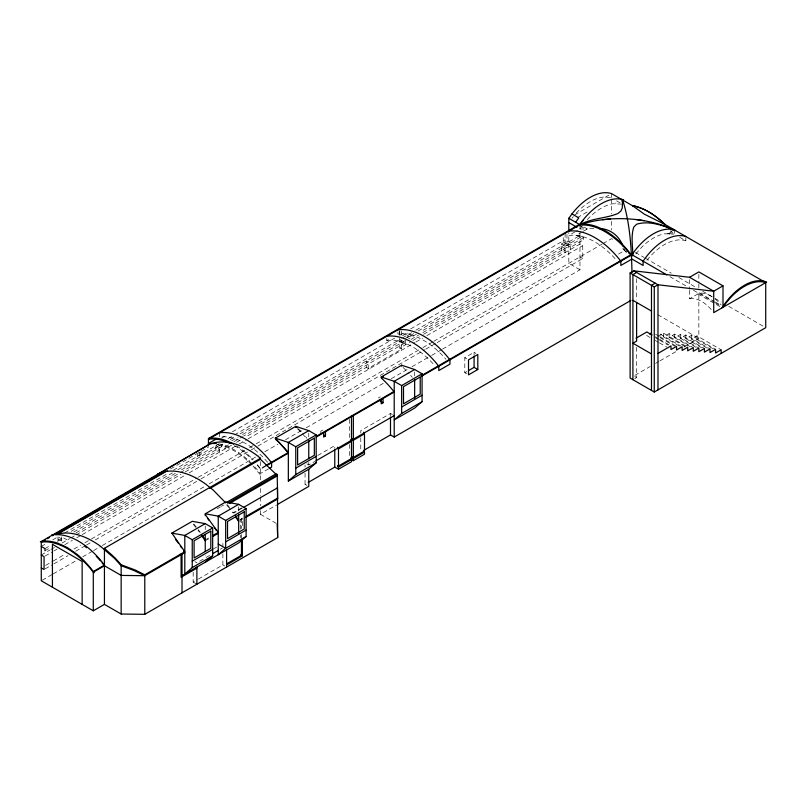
<?xml version="1.0" encoding="UTF-8"?>
<svg xmlns="http://www.w3.org/2000/svg" width="807" height="807" viewBox="0 0 807 807"><rect width="100%" height="100%" fill="white"/><g stroke="black" fill="none" stroke-linecap="round" stroke-linejoin="round"><path stroke-width="0.61" stroke-dasharray="4.04 3.03" d="M615.882 202.92L615.63 203.475M582.472 225.526L579.971 229.017L575.916 231.357M571.961 218.213L573.333 216.558M635.805 253.852L642.029 246.861A48.682 28.104 -60 0 1 664.645 233.808L673.653 234.131M574.695 214.894L611.545 193.619L611.545 197.917M577.368 217.648L588.051 211.484M386.785 338.405L386.785 340.544L390.83 338.204M574.897 231.942L568.824 235.452L572.809 235.17L581.302 236.259A69.614 40.189 60 0 1 612.674 256.061L616.851 260.6M221.522 438.1L226.969 434.963M232.416 431.816L394.663 338.143M399.788 335.187L405.235 332.04M410.682 328.893L565.102 239.74M170.59 468.917L208.781 446.866M199.168 453.151L201.024 452.081L201.024 456.369L199.168 455.299M402.572 335.722L407.212 333.039L410.934 335.187L410.934 339.475L418.53 335.087M561.39 244.027L565.102 246.175L565.102 252.611L561.39 250.463L561.39 244.027L566.968 240.809L570.68 242.957L570.68 249.393L566.968 247.245L420.699 331.687M582.281 231.851L576.158 235.392L581.302 236.259M583.31 231.266L587.304 228.956L595.031 228.341M41.278 546.46L46.503 543.444M52.768 539.822L57.993 536.806L61.715 538.955M64.661 532.963L167.957 473.326M173.394 470.178L218.677 444.042M227.998 438.655L233.445 435.508M234.534 434.882L399.788 339.475L405.356 342.693L243.623 436.062M402.572 337.871L411.56 332.676M415.898 330.174L579.971 235.452L583.683 237.591L583.683 239.74L570.68 247.245L566.968 245.096M71.187 531.339L172.365 472.922M177.812 469.775L222.389 444.042M230.177 439.543L235.624 436.395M239.982 433.884L401.644 340.544L401.644 349.128L368.204 368.436L368.204 362L366.348 360.921L366.348 367.356L246.357 436.637M405.356 338.405L413.729 333.573M418.076 331.062L579.971 237.591L583.683 239.74M44.99 548.599L50.216 545.582M57.529 541.366L63.571 537.876L67.284 540.024L67.284 537.876M73.81 531.964L176.087 472.922M181.525 469.775L221.461 446.725L225.173 448.863L225.173 442.428M231.69 440.814L238.196 437.051M242.544 434.549L406.284 340.009M416.362 334.199L410.934 337.336L407.212 335.187M583.683 237.591L570.68 245.096L565.102 241.888M44.99 550.747L50.216 547.731M75.989 532.852L179.346 473.174M180.435 472.549L219.605 449.933L215.893 447.794M228.431 444.839L225.173 446.725L221.461 444.576L221.461 446.725M233.859 441.711L242.544 436.698M422.878 332.585L565.102 250.463L561.39 248.314M41.278 555.034L50.004 550.001M51.093 549.365L54.372 547.479M62.008 543.071L69.644 538.662M70.734 538.037L75.091 535.515M76.181 534.88L180.909 474.425M185.267 471.903L232.174 444.828M236.542 442.307L241.989 439.159M405.356 340.544L405.356 344.841L399.788 341.623L399.788 348.059L410.006 342.158M412.811 340.534L419.327 336.771M423.665 334.269L579.971 244.027L582.755 245.641L582.755 258.502L436.627 342.874M45.152 556.013L52.788 551.605M53.887 550.979L57.156 549.093M64.792 544.685L72.428 540.276M76.786 537.755L81.154 535.233M82.243 534.607L184.783 475.404M189.151 472.882L238.236 444.546M239.326 443.911L246.962 439.502M248.052 438.877L414.909 342.541M415.998 341.916L422.535 338.133M426.903 335.621L582.755 245.641M45.636 565.384L52.183 561.611M53.272 560.986L65.266 554.056M73.992 549.022L80.539 545.239M84.896 542.728L90.354 539.58M91.443 538.945L197.211 477.875M198.31 477.25L245.197 450.175M249.555 447.663L255.012 444.506M256.101 443.88L421.849 348.19M422.939 347.555L432.754 341.886M433.843 341.26L601.931 244.218M603 243.603L611.545 238.67L614.803 240.547M45.152 568.885L52.788 564.476M53.877 563.851L68.05 555.66M75.687 551.262L85.502 545.593M86.591 544.967L90.959 542.445M95.317 539.923L200.005 479.489M201.094 478.854L250.16 450.528M251.249 449.892L256.707 446.745M257.796 446.12L424.633 349.794M425.723 349.169L435.538 343.5M42.367 580.142L52.183 574.483M53.272 573.848L76.171 560.633M82.718 556.85L92.533 551.191M93.622 550.556L101.258 546.147M102.348 545.522L204.847 486.339M209.215 483.827L258.28 455.491M264.827 451.718L277.911 444.163M285.547 439.754L301.899 430.313M306.257 427.791L383.688 383.093M391.314 378.685L407.676 369.243M412.034 366.721L430.575 356.018M431.664 355.393L441.479 349.724M442.569 349.098L579.971 269.77L579.971 233.304M618.566 254.034L624.648 250.523L626.736 251.734M322.699 430.101L320.843 431.17L320.843 434.388M378.422 397.922L380.279 396.852M265.826 465.488L260.469 468.585L257.332 464.55M673.885 229.894L667.641 233.505L669.749 234.02L673.674 231.75M265.533 466.315L260.469 469.24A69.614 40.189 60 0 0 256.485 464.368M268.58 468.847L260.469 473.527L252.924 464.782M466.658 373.792L464.802 372.723L464.802 357.703L474.082 352.346L475.948 353.416M217.113 508.824L220.341 506.967M221.411 506.342L223.569 505.101M317.787 455.451L334.774 445.646L334.774 448.036M392.353 414.546L390.497 413.477L360.779 430.635L360.779 433.016M464.802 372.723L466.86 371.533M306.912 463.884L308.768 464.953L315.133 461.271M241.586 507.875L232.89 512.889L229.4 508.42M242.292 508.158L233.758 513.081L231.629 510.286M240.526 529.12L240.526 519.355L241.464 518.82L242.393 519.355L242.393 527.899M206.32 539.288L208.488 538.037M239.76 519.98L243.008 518.104M206.32 540.176L208.488 538.925M242.393 519.355L241.464 519.89L240.526 519.355M305.046 473.235L305.046 484.261L307.164 483.04M260.469 510.599L260.469 514.281L276.569 504.99M213.33 549.002L216.518 547.156M203.152 559.17L196.878 562.782L195.022 561.712M209.568 555.458L205.24 557.96L205.24 555.811M220.331 549.244L222.419 548.044M193.166 572.284L193.166 582.089L197.412 579.638M198.472 579.023L222.883 564.93L224.739 566M689.561 290.379L689.561 298.721L698.852 293.365L700.678 293.133A30.373 17.532 60 0 1 712.349 296.915M657.987 336.469L663.556 333.261L685.607 345.981M663.556 333.261L663.556 336.902L669.124 333.684L693.274 347.625M669.124 333.684L669.124 337.336L674.702 334.118L698.852 348.059M674.702 334.118L674.702 337.76L680.271 334.542L704.42 348.483M680.271 334.542L680.271 338.194L685.849 334.976L709.999 348.917M685.849 334.976L685.849 338.617L691.417 335.399L715.567 349.34M691.417 335.399L691.417 339.051L696.996 335.833L721.135 349.774M634.927 375.316L650.17 366.509M655.617 363.362L658.885 361.475M659.965 360.85L677.396 350.793M683.922 347.02L698.852 338.405L698.852 292.527L714.195 301.394M634.766 378.624L636.622 377.545L636.622 347.373M397.932 340.544L399.636 341.532L401.644 340.544M610.496 197.665L605.038 196.979A48.682 28.104 -60 0 0 575.32 214.137M621.642 204.1L612.634 203.778A48.682 28.104 -60 0 0 587.163 219.797M616.609 200.842L622.691 204.353M679.766 237.298L685.849 240.809L685.849 237.591M669.749 234.02L668.821 233.485L674.702 230.086L674.702 234.373M635.432 252.46L644.117 257.473M645.207 258.099L671.263 273.139M678.858 277.527L696.229 287.564M702.746 291.327L721.206 301.979M728.802 306.367L764.633 327.057M715.284 302.02L720.732 305.167M584.157 227.14L587.304 228.956L579.971 229.017L577.943 227.846M669.911 276.66L687.06 286.556M693.495 290.268L714.599 302.454M715.648 303.059L720.893 306.095M580.082 225.869L586.376 229.491M697.924 293.899L722.073 307.84M561.39 246.175L565.102 248.314M579.971 256.898L582.755 258.502M579.971 269.77L568.824 263.334L568.824 232.456M657.866 314.74L698.852 338.405M712.742 348.574L696.996 339.475L696.996 335.833M691.417 339.051L707.164 348.14M685.849 338.617L701.596 347.706M680.271 338.194L696.027 347.282M674.702 337.76L690.449 346.849M669.124 337.336L684.881 346.425M660.086 334.037L681.078 346.163M663.556 336.902L679.302 345.991M655.556 334.219L658.714 336.035M659.763 336.64L676.559 346.344M660.086 337.689L674.783 346.173M655.234 336.822L658.391 338.637M659.44 339.243L668.882 344.7M655.556 337.861L658.714 339.676M659.763 340.292L668.156 345.134M649.988 337.437L646.841 335.611L646.841 331.97M655.234 340.463L658.391 342.279M659.44 342.884L666.784 347.131M634.766 376.476L636.622 377.545M464.802 357.703L466.658 358.782M410.006 338.94L407.212 337.336L407.212 333.039M399.788 348.059L401.644 349.128M366.348 367.356L369.132 368.97M305.046 484.261L306.902 485.33M215.893 445.646L219.605 447.794M260.469 514.281L276.145 523.329M193.166 582.089L196.878 584.238M57.993 538.955L61.715 541.093M236.481 445.857L239.225 447.603A67.284 38.847 60 0 1 253.045 459.667M298.358 428.799L301.344 431.785M251.986 465.044L248.566 461.624A67.284 38.847 60 0 0 216.982 444.758M622.772 248.606L624.648 250.523M623.821 249.625L627.997 254.165M267.631 462.219L263.455 457.68A69.614 40.189 60 0 0 220.583 436.95M253.045 466.103L260.469 475.02M670.718 230.57L673.038 233.415M226.606 504.839L228.704 507.522M193.166 524.136L197.362 529.513M198.058 530.401L199.46 532.196M305.631 436.658L306.882 438.272M227.352 504.698L230.913 509.358M193.922 524.005L197.473 528.666M198.189 529.594L200.328 532.388M623.791 248.021L624.356 249.686M698.852 274.34L698.852 282.833M698.852 284.044L698.852 290.106M689.561 279.656L689.561 289.188M636.622 278.718L636.622 300.053M611.545 199.147L611.545 213.966M611.545 221.38L611.545 230.025M579.971 224.729L579.971 232.234M566.968 234.373L566.968 247.245M565.102 233.304L565.102 244.027L563.246 242.957L563.246 236.522M474.082 352.346L474.082 354.848M414.647 372.017L414.647 375.79M401.644 331.011L401.644 338.163M399.788 330.9L399.788 338.405M399.636 330.809L399.636 337.962M399.636 339.152L399.636 341.532M397.932 331.97L397.932 334.118A69.614 40.189 60 0 1 445.958 359.266M390.497 413.477L390.497 415.857M360.779 437.787L360.779 450.891M349.633 419.378L349.633 439.391M349.633 444.395L349.633 456.913M308.768 433.147L308.768 436.92M308.768 462.472L308.768 464.953M305.046 464.953L305.046 467.102M260.469 461.614L260.469 479.923M260.469 488.517L260.469 495.881M260.469 497.102L260.469 505.696M241.464 518.82L241.464 528.575M241.464 534.537L241.464 538.198M240.526 535.212L240.526 537.654M238.67 506.836L238.67 511.85M222.883 543.484L222.883 546.702M222.883 553.905L222.883 564.93M219.605 432.774L219.605 437.071M205.24 526.023L205.24 529.604M199.168 452.081L199.168 457.448L197.311 456.369L197.311 454.23M61.715 536.806L61.715 543.242M57.993 536.806L57.993 541.093M297.158 428.567A69.614 40.189 60 0 1 300.608 431.937M302.302 433.712A69.614 40.189 60 0 1 306.398 438.393M403.036 367.437A69.614 40.189 60 0 1 409.018 373.5M410.662 375.356A69.614 40.189 60 0 1 412.276 377.262M689.561 298.721A30.373 17.532 60 0 1 711.885 310.332M715.173 298.983A30.373 17.532 60 0 1 721.176 304.965M646.921 260.278A48.682 28.104 -60 0 1 685.849 240.809M386.785 340.544A69.614 40.189 60 0 1 434.812 365.702M234.464 445.646A69.614 40.189 60 0 1 252.309 459.819M218.758 443.84A69.614 40.189 60 0 1 252.309 464.116M219.605 445.646L215.893 443.507L215.893 449.933L219.605 452.081L219.605 445.646"/><path stroke-width="1.21" d="M722.073 307.84L725.271 303.129A47.946 27.68 -60 0 1 766.65 282.097L713.711 312.662L713.711 291.216L689.561 277.275L633.838 270.839L630.116 272.988L630.116 378.08L654.265 392.031L765.722 327.682L765.722 282.632A48.682 28.104 -60 0 0 723.001 307.306L723.001 285.849L698.852 271.909L689.561 277.275M568.824 231.226L568.824 218.294L571.961 213.926A48.682 28.104 -60 0 1 611.545 193.619L632.527 205.735L644.511 214.269L664.867 224.407L764.643 282.016M575.653 222.238L578.79 217.87L571.961 213.926M229.904 443.255L225.385 441.379A69.614 40.189 60 0 0 208.458 439.21L579.971 224.729L583.108 220.361M308.768 430.635L288.331 442.428L288.331 481.043L295.765 474.607L316.193 462.804L316.193 434.923L308.768 430.635L295.765 426.348L275.328 438.14L275.853 439.553A69.614 40.189 60 0 1 288.331 453.151L266.552 465.73M212.665 555.811L192.237 567.614L184.803 574.049L184.803 535.434L205.24 523.642L212.665 527.929L212.665 555.811L205.24 562.247M288.331 481.043L308.758 469.25L316.193 462.804M205.281 515.653L205.281 513.797L225.718 502.004L238.67 504.335L246.105 508.632L246.105 536.514L238.67 542.95L182.019 575.653M422.071 401.674L401.644 413.477L394.209 419.912L414.647 408.11L422.071 401.674L422.071 373.792L414.647 369.505L401.644 365.218L381.207 377.01L381.731 378.422A69.614 40.189 60 0 1 394.209 392.031L316.193 437.071M208.458 445.646L208.458 438.554L579.043 224.598L582.17 224.185A67.284 38.847 60 0 1 627.917 250.594L631.982 255.829L632.91 255.284C632.597 245.923 630.903 236.239 633.717 227.181L636.642 224.205C649.696 220.271 663.495 225.718 675.63 230.62M623.619 199.521L622.691 200.055C630.055 223.236 631.488 248.435 631.982 272.625M216.558 438.826L208.458 443.507L216.175 443.477M157.869 474.193L208.458 444.758C216.387 441.026 225.536 441.419 233.848 443.618A85.441 49.328 60 0 1 256.424 455.017L260.469 458.245L260.469 459.294L275.469 473.739M208.458 444.99L41.278 541.507L41.278 580.778L93.289 610.808L104.436 604.372L121.151 614.026L144.786 614.309L277.679 537.583L277.477 487.842L277.184 474.657L276.297 473.659L226.797 502.247M45.333 539.833L41.278 542.163A69.614 40.189 60 0 1 93.289 572.193L104.436 565.757L121.151 575.411L144.786 575.704L184.803 552.593L183.522 550.687M47.361 538.662L49.388 537.492M52.425 535.737L107.987 503.659M110.166 502.398L123.239 494.852M125.418 493.591L163.539 471.581M93.289 610.808L93.289 571.538L104.436 565.102L101.299 561.067A67.284 38.847 60 0 0 87.913 547.671C78.773 540.387 67.657 534.264 55.643 534.658L164.759 471.661M55.643 534.658L58.205 533.8L167.321 470.804M381.207 377.989L383.355 376.738M104.436 604.372L104.436 548.326L260.469 458.245M414.647 369.505L394.209 381.297L381.207 377.01M209.891 488.497L260.469 459.294M265.826 465.488L288.331 452.495L275.328 438.14L288.331 442.428L295.765 446.725L316.193 434.923M363.957 450.245L390.497 434.923L394.209 437.071L394.209 381.297L401.644 385.595L422.071 373.792M316.334 436.325L394.209 391.365M421.193 375.79L631.054 254.629M421.99 375.981L631.982 254.75L635.119 250.392A48.682 28.104 -60 0 1 671.565 229.349L674.702 230.086C662.436 224.356 649.151 221.078 635.745 219.504L635.684 219.514C617.022 217.507 597.866 218.909 579.971 224.729L568.824 218.294M269.588 468.262L271.616 467.102L271.616 462.804A69.614 40.189 60 0 0 219.605 432.774M325.483 431.705L325.483 435.992L323.627 437.071L323.627 432.774M383.063 398.456L383.063 402.754L381.207 403.823L381.207 399.536M104.436 548.326L115.038 557.899L121.151 564.749L135.162 570.004L144.786 574.816L184.803 551.716L171.851 533.104L192.278 521.312L205.24 523.642M227.685 503.245L277.184 474.657L277.184 475.636L276.297 474.657M229.521 503.447L277.215 475.918M295.765 468.171L316.193 456.369M401.644 407.041L422.071 395.238M636.622 272.443L632.91 274.592L632.91 379.693M468.928 370.342L474.082 367.356L477.805 369.505L477.805 354.495L468.514 359.851L468.514 374.872L477.805 369.505M238.67 504.335L218.243 516.137L205.281 513.797M316.193 460.666L351.489 440.289M353.345 415.615L353.345 439.21L352.417 438.675L352.417 439.754L394.209 415.615M353.345 440.289L364.492 433.853L364.492 451.012L352.417 457.983L352.417 456.913L353.345 457.448L353.345 440.289L352.417 439.754M338.486 447.794L337.558 447.26L337.558 448.379L338.486 448.914L351.489 441.409L350.561 440.874L350.561 439.754M243.361 507.542L277.477 487.842M171.851 533.104L184.803 535.434L192.237 539.732L212.665 527.929M246.105 536.514L225.667 548.306L218.243 554.742L218.243 516.137L225.667 520.424L246.105 508.632M212.826 535.535L218.243 532.408L205.281 514.664M246.256 516.228L277.679 498.09M212.826 536.423L218.243 533.296M245.6 517.499L277.679 498.978L277.447 487.166M308.224 482.425L334.774 467.102L338.486 469.24L351.489 461.735L351.489 415.797M338.486 448.914L338.486 466.022L337.558 465.488L337.558 466.557L351.489 458.517L350.561 457.983M655.193 283.176L651.481 285.315L651.481 390.417M337.558 466.557L338.486 467.102L351.489 459.587M352.417 457.983L353.345 458.517L364.492 452.081L364.492 454.23L353.345 460.666L350.561 459.052M277.638 504.375L308.758 486.409L308.768 469.24M394.209 437.071L630.882 300.426M630.116 272.988L654.265 286.929L657.987 284.78L713.711 291.216L723.001 285.849M192.237 561.178L212.665 549.375M225.667 541.87L246.105 530.078M212.826 553.582L218.243 550.455M226.596 563.861L241.464 555.277L241.464 540.629M226.596 564.93L242.393 555.811L242.393 538.874M636.007 338.224L646.841 331.97L652.086 334.996M649.625 334.007L651.481 332.938M657.987 353.416L670.99 345.91L670.99 349.552L676.559 346.344L676.559 349.986L682.127 346.768L682.127 350.42L687.705 347.202L687.705 350.843L693.274 347.625L693.274 351.277L698.852 348.059L698.852 351.701L704.42 348.483L704.42 352.134L709.999 348.917L709.999 352.558L715.567 349.34L715.567 352.992L721.135 349.774L721.135 353.416M579.971 224.729C591.702 218.031 605.785 218.626 618.021 213.452L620.946 210.96L622.237 208.075L622.53 202.789L621.874 199.864M157.879 473.961L162.792 472.115A85.441 49.328 60 0 1 205.846 484.21L213.29 490.152L225.718 502.862M51.497 535.192L52.425 534.658M602.456 219.726L610.596 218.949M208.458 438.554L211.595 438.13A67.284 38.847 60 0 1 229.702 442.105L233.586 444.122M40.35 541.628L44.415 541.093A67.284 38.847 60 0 1 57.801 543.161L67.284 547.529L76.766 554.106A67.284 38.847 60 0 1 90.152 567.503L94.217 572.728M58.205 533.8L64.489 533.013A85.754 49.509 60 0 1 100.169 546.016L114.443 558.333L121.151 565.717M644.067 220.674L635.745 219.504M599.238 228.593C610.042 228.532 619.352 236.088 622.933 245.984M121.151 565.727L133.468 570.297L144.786 575.704M628.835 252.934L666.703 274.804M631.982 255.829L631.054 255.284A69.614 40.189 60 0 0 579.043 225.264L579.043 224.598M568.824 222.581L576.924 227.261M633.838 270.839L657.987 284.78L657.987 389.882M632.91 300.335L651.481 311.058M651.481 353.95L632.91 343.227L636.622 341.089L636.622 302.554M380.279 401.14L383.063 402.754M364.492 432.774L363.564 432.239L363.564 433.319L364.492 433.853M364.492 451.012L363.564 450.477L363.564 451.547L364.492 452.081M323.627 434.923L325.483 435.992M241.464 554.207L242.393 554.742M240.526 554.742L242.393 555.811M218.243 544.019L225.667 548.306L225.667 520.424M180.163 554.207L181.091 554.742L181.091 577.267L196.878 568.148L195.95 567.614M41.278 546.46L44.99 548.599L44.99 550.747M41.278 555.034L44.062 556.648L44.062 569.52L41.278 567.906M296.865 427.296L295.765 426.348L295.765 427.317M207.57 518.427L208.963 520.212M175.533 539.52L178.327 543.091M235.462 516.712L238.67 521.493M214.39 527.556L216.316 530.421M201.387 535.061L205.24 540.801M180.314 545.905L181.595 547.812M235.604 515.905L238.67 520.606M202.164 535.212L205.24 539.913M277.184 523.935L277.679 537.583M654.265 286.929L654.265 392.031M620.835 260.53L620.835 265.473L631.982 259.047L643.118 265.473L643.118 261.186A48.682 28.104 -60 0 1 685.849 236.522M474.082 356.099L474.082 367.356M414.647 379.572L414.647 398.416M401.644 365.218L401.644 366.186M401.644 385.595L401.644 413.477M390.497 417.048L390.497 434.923M353.345 458.517L353.345 460.666M338.486 467.102L338.486 469.24M334.774 449.227L334.774 467.102M308.768 440.703L308.768 458.739M295.765 446.725L295.765 474.607M238.67 514.352L238.67 533.417M226.596 549.92L226.596 567.079M205.24 534.365L205.24 551.524M196.878 567.079L196.878 584.238M192.237 539.732L192.237 567.614M182.019 554.207L182.019 592.812M144.786 574.816L144.786 614.309M121.151 564.749L121.151 614.026M82.143 604.372L82.143 561.47L52.425 544.311L52.425 587.214M84.806 546.329A69.614 40.189 60 0 1 86.611 547.681M96.275 556.346A69.614 40.189 60 0 1 100.451 560.885M102.065 562.802A69.614 40.189 60 0 1 104.436 565.757M397.932 329.821A69.614 40.189 60 0 1 449.943 359.851L449.943 364.139L438.796 370.574L438.796 366.287A69.614 40.189 60 0 0 386.785 336.257M568.824 231.155A69.614 40.189 60 0 1 620.835 261.186M579.406 225.042A50.478 29.143 -60 0 1 623.246 199.733M314.337 438.14L297.622 447.794L297.622 464.953L314.337 455.299L314.337 438.14M420.215 377.01L403.5 386.664L403.5 403.823L420.215 394.169L420.215 377.01M210.809 531.147L194.094 540.801L194.094 557.96L210.809 548.306L210.809 531.147M244.249 511.84L227.524 521.493L227.524 538.652L244.249 529.009L244.249 511.84M635.17 206.239L632.527 205.735C645.065 208.014 655.899 215.671 664.867 224.407C656.545 216.226 646.578 209.245 635.17 206.239"/></g></svg>
